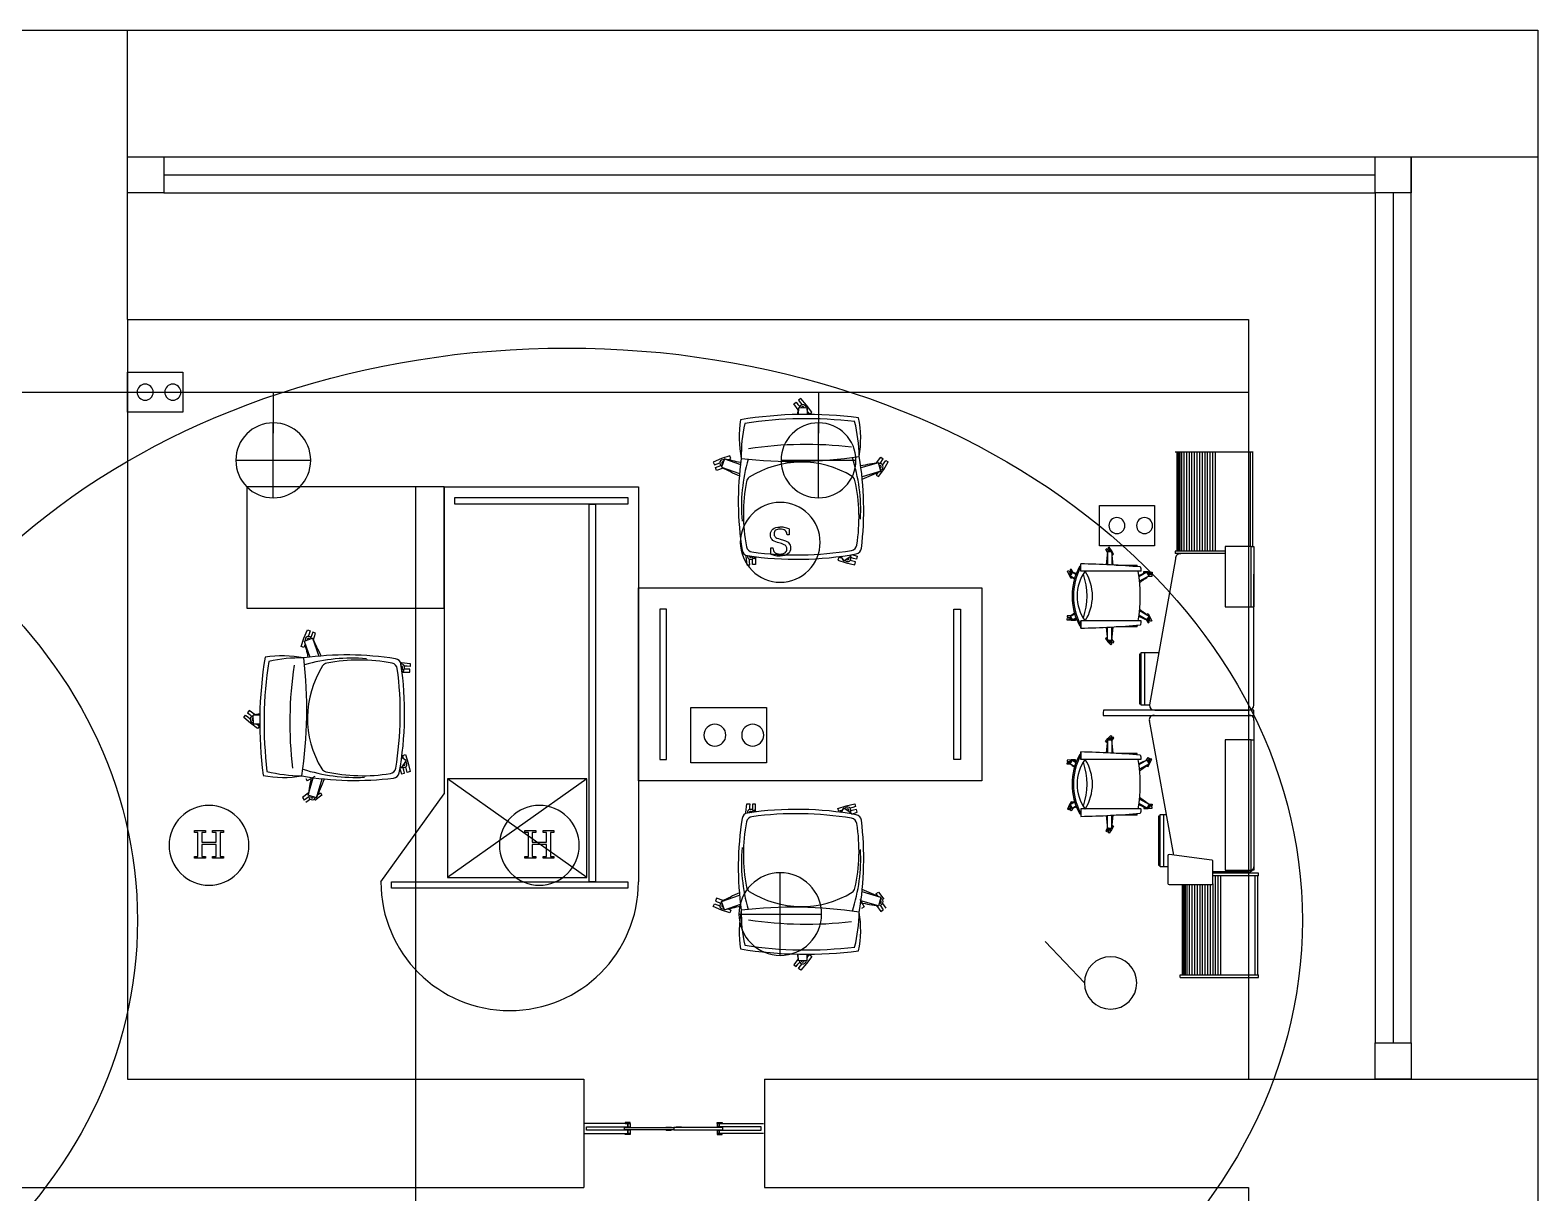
# Model space of a CAD drawing. Header units: millimetres. Extents: x 154 to 2591, y 114 to 4220.
# Drawn here: x 520.3 to 728.7, y 585.3 to 746.1 of the extents above; entities that cross this region are included whole.
import ezdxf

# ---------------------------------------------------------------- set-up
doc = ezdxf.new("R2010")
doc.units = ezdxf.units.MM
doc.header["$MEASUREMENT"] = 0
doc.layers.add('1', color=7, linetype='Continuous', true_color=0x555555)
doc.layers.add('network', color=7, linetype='Continuous', true_color=0x3a6fa0)
for name, color, linetype in [('electrical', 120, 'Continuous'), ('external wall', 1, 'Continuous'), ('glass', 3, 'Continuous'), ('window', 4, 'Continuous')]:
    doc.layers.add(name, color=color, linetype=linetype)

# ---------------------------------------------------------------- blocks, each defined once
blk = doc.blocks.new('A$C34F54993')
at = {"color": 0}
for p, q in [((-573, 31), (27, 31)), ((-557, -729), (-557, 31)), ((-554, -729), (-554, 31)), ((-549, -729), (-549, 31)), ((-544, -729), (-544, 31)), ((-534, -729), (-534, 31)), ((-521, -729), (-521, 31)), ((-503, -729), (-503, 31)), ((-483, -729), (-483, 31)), ((-463, -729), (-463, 31)), ((-443, -729), (-443, 31)), ((-423, -729), (-423, 31)), ((-403, -729), (-403, 31)), ((-383, -729), (-383, 31)), ((-363, -729), (-363, 31)), ((-343, -729), (-343, 31)), ((-323, -729), (-323, 31)), ((-303, -729), (-303, 31)), ((-283, -729), (-283, 31)), ((-263, -729), (-263, 31)), ((2, 31), (2, -695)), ((22, 31), (22, -695)), ((-1104, -716), (-1095, -710)), ((-1091, -740), (-1104, -716)), ((-1095, -710), (-1090, -719)), ((-1090, -719), (-1084, -728)), ((-1058, -734), (-1090, -734)), ((-1090, -734), (-1090, -834)), ((-1078, -699), (-1087, -705)), ((-1087, -705), (-1081, -714)), ((-1081, -714), (-1075, -722)), ((-1059, -725), (-1078, -699)), ((-1044, -752), (-1059, -725)), ((-1058, -734), (-1058, -836)), ((-1056, -753), (-1053, -758)), ((-1053, -758), (-1044, -752)), ((-569, -789), (-769, -1909)), ((-189, -729), (-573, -729)), ((-573, -729), (-573, -749)), ((-189, -749), (-573, -749)), ((-189, -749), (-529, -749)), ((11, -695), (-189, -695)), ((-189, -695), (-189, -1156)), ((11, -1156), (11, -695)), ((11, -695), (31, -695)), ((31, -695), (31, -1156)), ((-1397, -883), (-1387, -878)), ((-1384, -912), (-1397, -883)), ((-1387, -878), (-1382, -888)), ((-1368, -939), (-1384, -912)), ((-1382, -888), (-1378, -897)), ((-1369, -869), (-1378, -874)), ((-1378, -874), (-1373, -883)), ((-1360, -890), (-1376, -918)), ((-1376, -918), (-1343, -937)), ((-1373, -883), (-1368, -892)), ((-1355, -893), (-1369, -869)), ((-1360, -890), (-1333, -906)), ((-1295, -883), (-1295, -827)), ((-833, -883), (-1295, -883)), ((-1023, -837), (-864, -837)), ((-788, -890), (-850, -926)), ((-772, -918), (-846, -960)), ((-811, -897), (-811, -887)), ((-811, -887), (-779, -887)), ((-805, -898), (-811, -897)), ((-772, -918), (-788, -890)), ((-779, -887), (-748, -890)), ((-777, -921), (-749, -921)), ((-759, -900), (-769, -899)), ((-759, -910), (-769, -910)), ((-748, -900), (-759, -900)), ((-749, -911), (-759, -910)), ((-749, -921), (-749, -911)), ((-748, -890), (-748, -900)), ((31, -1909), (31, -906)), ((-1358, -934), (-1368, -939)), ((-1361, -929), (-1358, -934)), ((-1400, -1258), (-1400, -1247)), ((-1400, -1247), (-1389, -1248)), ((-1369, -1261), (-1400, -1258)), ((-1371, -1226), (-1399, -1226)), ((-1399, -1226), (-1399, -1237)), ((-1399, -1237), (-1389, -1237)), ((-1389, -1237), (-1379, -1238)), ((-1389, -1248), (-1379, -1248)), ((-1376, -1230), (-1343, -1211)), ((-1376, -1230), (-1360, -1257)), ((-1337, -1261), (-1369, -1261)), ((-1360, -1257), (-1333, -1241)), ((-1343, -1250), (-1337, -1250)), ((-1337, -1250), (-1337, -1261)), ((-1295, -1320), (-1295, -1264)), ((-833, -1264), (-1295, -1264)), ((-1295, -1264), (-1295, -1320)), ((-788, -1257), (-850, -1221)), ((-772, -1230), (-846, -1187)), ((-793, -1255), (-779, -1279)), ((-790, -1213), (-780, -1208)), ((-787, -1219), (-790, -1213)), ((-788, -1257), (-772, -1230)), ((-780, -1208), (-765, -1236)), ((-775, -1265), (-780, -1256)), ((-770, -1274), (-775, -1265)), ((-766, -1260), (-770, -1251)), ((-761, -1269), (-766, -1260)), ((-765, -1236), (-751, -1264)), ((-751, -1264), (-761, -1269)), ((-189, -1156), (31, -1156)), ((-1090, -1413), (-1090, -1314)), ((-1058, -1413), (-1058, -1312)), ((-864, -1310), (-1023, -1310)), ((-779, -1279), (-770, -1274)), ((-1098, -1393), (-1106, -1399)), ((-1106, -1399), (-1087, -1424)), ((-1092, -1401), (-1098, -1393)), ((-1091, -1401), (-1092, -1401)), ((-1090, -1413), (-1058, -1413)), ((-1087, -1424), (-1066, -1448)), ((-1065, -1433), (-1071, -1425)), ((-1066, -1448), (-1058, -1441)), ((-1058, -1441), (-1065, -1433)), ((-1057, -1426), (-1063, -1418)), ((-1057, -1407), (-1042, -1427)), ((-1050, -1434), (-1057, -1426)), ((-1042, -1427), (-1050, -1434)), ((-836, -1519), (-846, -1519)), ((-846, -1519), (-846, -1899)), ((-836, -1509), (-836, -1519)), ((-698, -1509), (-836, -1509)), ((-836, -1509), (-836, -1909)), ((-806, -1509), (-806, -1909)), ((-1122, -1949), (-1124, -1969)), ((31, -1949), (-1122, -1949)), ((-846, -1899), (-836, -1899)), ((-836, -1909), (-769, -1909)), ((-806, -1909), (-806, -1909)), ((-729, -1949), (-9, -1949)), ((31, -1989), (31, -1949)), ((-1124, -1969), (-1124, -1989)), ((-1124, -1989), (31, -1989)), ((-581, -3060), (-769, -2029)), ((-729, -1989), (-9, -1989)), ((31, -2029), (31, -3149)), ((-1106, -2190), (-1087, -2165)), ((-1098, -2197), (-1106, -2190)), ((-1092, -2189), (-1098, -2197)), ((-1091, -2189), (-1092, -2189)), ((-1090, -2176), (-1090, -2276)), ((-1090, -2176), (-1058, -2176)), ((-1087, -2165), (-1066, -2142)), ((-1065, -2157), (-1071, -2165)), ((-1066, -2142), (-1058, -2149)), ((-1058, -2149), (-1065, -2157)), ((-1057, -2164), (-1063, -2171)), ((-1058, -2176), (-1058, -2278)), ((-1050, -2156), (-1057, -2164)), ((-1057, -2183), (-1042, -2162)), ((-1042, -2162), (-1050, -2156)), ((11, -2175), (-189, -2175)), ((-189, -2175), (-189, -3175)), ((11, -3175), (11, -2175)), ((11, -2175), (31, -2175)), ((31, -2175), (31, -3175)), ((-1295, -2269), (-1295, -2326)), ((-1295, -2326), (-1295, -2269)), ((-864, -2280), (-1023, -2280)), ((-793, -2335), (-779, -2311)), ((-779, -2311), (-770, -2316)), ((-1369, -2329), (-1400, -2332)), ((-1400, -2332), (-1400, -2342)), ((-1400, -2342), (-1389, -2342)), ((-1399, -2353), (-1389, -2352)), ((-1399, -2363), (-1399, -2353)), ((-1371, -2363), (-1399, -2363)), ((-1389, -2342), (-1379, -2341)), ((-1389, -2352), (-1379, -2352)), ((-1376, -2360), (-1360, -2333)), ((-1376, -2360), (-1343, -2379)), ((-1337, -2329), (-1369, -2329)), ((-1360, -2333), (-1333, -2349)), ((-1343, -2340), (-1337, -2340)), ((-1337, -2340), (-1337, -2329)), ((-833, -2326), (-1295, -2326)), ((-788, -2333), (-850, -2368)), ((-772, -2360), (-846, -2402)), ((-787, -2371), (-790, -2377)), ((-790, -2377), (-780, -2381)), ((-788, -2333), (-772, -2360)), ((-775, -2325), (-780, -2334)), ((-780, -2381), (-765, -2354)), ((-770, -2316), (-775, -2325)), ((-766, -2330), (-770, -2339)), ((-761, -2321), (-766, -2330)), ((-765, -2354), (-751, -2325)), ((-751, -2325), (-761, -2321)), ((-1368, -2651), (-1384, -2678)), ((-1376, -2672), (-1343, -2653)), ((-1358, -2655), (-1368, -2651)), ((-1361, -2661), (-1358, -2655)), ((-772, -2672), (-846, -2630)), ((-1384, -2678), (-1397, -2707)), ((-1397, -2707), (-1387, -2711)), ((-1387, -2711), (-1382, -2702)), ((-1382, -2702), (-1378, -2693)), ((-1378, -2716), (-1373, -2707)), ((-1369, -2721), (-1378, -2716)), ((-1360, -2699), (-1376, -2672)), ((-1373, -2707), (-1368, -2698)), ((-1355, -2697), (-1369, -2721)), ((-1360, -2699), (-1333, -2683)), ((-833, -2706), (-1295, -2706)), ((-1295, -2706), (-1295, -2763)), ((-1090, -2856), (-1090, -2756)), ((-1058, -2856), (-1058, -2754)), ((-1023, -2752), (-864, -2752)), ((-788, -2699), (-850, -2664)), ((-805, -2692), (-811, -2692)), ((-811, -2692), (-811, -2703)), ((-811, -2703), (-779, -2703)), ((-772, -2672), (-788, -2699)), ((-779, -2703), (-748, -2700)), ((-777, -2669), (-749, -2669)), ((-759, -2680), (-769, -2680)), ((-759, -2690), (-769, -2691)), ((-749, -2679), (-759, -2680)), ((-748, -2690), (-759, -2690)), ((-749, -2669), (-749, -2679)), ((-748, -2700), (-748, -2690)), ((-698, -3139), (-698, -2759)), ((-698, -2759), (-688, -2759)), ((-688, -3149), (-688, -2749)), ((-688, -2749), (-638, -2749)), ((-658, -3149), (-658, -2749)), ((-658, -2749), (-658, -2749)), ((-1091, -2850), (-1104, -2874)), ((-1104, -2874), (-1095, -2879)), ((-1095, -2879), (-1090, -2870)), ((-1058, -2856), (-1090, -2856)), ((-1090, -2870), (-1084, -2862)), ((-1087, -2885), (-1081, -2876)), ((-1078, -2891), (-1087, -2885)), ((-1081, -2876), (-1075, -2868)), ((-1059, -2865), (-1078, -2891)), ((-1044, -2838), (-1059, -2865)), ((-1056, -2837), (-1053, -2832)), ((-1053, -2832), (-1044, -2838)), ((-627, -3064), (-627, -3173)), ((-291, -3098), (-619, -3055)), ((-282, -3173), (-282, -3107)), ((-688, -3139), (-698, -3139)), ((-688, -3149), (-688, -3139)), ((-627, -3149), (-688, -3149)), ((-627, -3173), (-627, -3276)), ((-282, -3276), (-282, -3173)), ((-9, -3189), (-282, -3189)), ((66, -3198), (-282, -3198)), ((66, -3218), (-282, -3218)), ((-264, -3218), (-264, -3978)), ((-244, -3218), (-244, -3978)), ((-224, -3218), (-224, -3978)), ((-189, -3175), (11, -3175)), ((31, -3175), (11, -3175)), ((41, -3978), (41, -3218)), ((61, -3978), (61, -3218)), ((66, -3218), (66, -3198)), ((-619, -3284), (-291, -3284)), ((-518, -3284), (-518, -3978)), ((-515, -3284), (-515, -3978)), ((-510, -3284), (-510, -3978)), ((-505, -3284), (-505, -3978)), ((-495, -3284), (-495, -3978)), ((-482, -3284), (-482, -3978)), ((-464, -3284), (-464, -3978)), ((-444, -3284), (-444, -3978)), ((-424, -3284), (-424, -3978)), ((-404, -3284), (-404, -3978)), ((-384, -3284), (-384, -3978)), ((-364, -3284), (-364, -3978)), ((-344, -3284), (-344, -3978)), ((-324, -3284), (-324, -3978)), ((-304, -3284), (-304, -3978)), ((-284, -3280), (-284, -3978)), ((-534, -3978), (66, -3978)), ((-534, -3998), (-534, -3978)), ((-534, -3998), (66, -3998)), ((66, -3998), (66, -3978))]:
    blk.add_line(p, q, dxfattribs=at)
for centre, radius, start, end in [((775, -978), 1881, 172.5522, 175.593), ((-1074, -734), 12.1, 0, 180), ((-1074, -734), 5.25, 0, 180), ((-2923, -978), 1881, 4.3251, 7.4478), ((-533, -785), 36, 83.1301, 186.8699), ((-1368, -904), 12.1, 60, 240), ((-233, 575), 1881, 232.5522, 233.7681), ((-1368, -904), 5.25, 60, 240), ((-881, -1074), 481, 152.0686, 207.9314), ((-2082, -2627), 1881, 66.4846, 67.4478), ((-881, -1074), 471, 152.2928, 207.7072), ((-1000, -1074), 324, 143.9912, 216.0088), ((-1302, -852), 5.33, 322.9271, 141.3109), ((-1422, -7616), 6790, 85.0741, 88.9282), ((-1756, -1074), 509, 340.6389, 19.3611), ((-1559, -1074), 353, 327.3822, 32.6178), ((-2038, -1074), 1198, 10.8173, 11.3741), ((-2038, -1074), 1198, 350.8598, 9.1402), ((-67, -2627), 1881, 112.5522, 114.6431), ((-1916, 575), 1881, 304.7003, 307.4478), ((-877, -874), 44.9, 347.8383, 31.0044), ((-780, -904), 12.1, 300, 120), ((-780, -904), 5.25, 300, 120), ((-1368, -1244), 12.1, 120, 300), ((-233, -2723), 1881, 126.2319, 127.4478), ((-1368, -1244), 5.25, 120, 300), ((-2082, 480), 1881, 292.5522, 293.5154), ((-67, 480), 1881, 245.3569, 247.4478), ((-1916, -2723), 1881, 52.5522, 55.2997), ((-877, -1273), 44.9, 328.9956, 12.1617), ((-780, -1244), 12.1, 240, 60), ((-780, -1244), 5.25, 240, 60), ((-1302, -1296), 5.33, 218.6891, 37.0729), ((-1422, 5469), 6790, 271.0718, 274.9259), ((775, -1170), 1881, 184.407, 187.4478), ((-2923, -1170), 1881, 352.5522, 355.6749), ((-2038, -1074), 1198, 348.6259, 349.1827), ((-1074, -1413), 12.1, 180, 0), ((-1074, -1413), 5.25, 180, 0), ((-729, -1909), 40, 180, 270), ((-9, -1909), 40, 270, 0), ((-738, -2020), 32.3, 73.9787, 196.0213), ((-1, -2021), 32.9, 345.7627, 104.2373), ((775, -2420), 1881, 172.5522, 175.593), ((-1074, -2176), 12.1, 0, 180), ((-1074, -2176), 5.25, 0, 180), ((-2923, -2420), 1881, 4.3251, 7.4478), ((-881, -2516), 481, 152.0686, 207.9314), ((-881, -2516), 471, 152.2928, 207.7072), ((-1302, -2294), 5.33, 322.9271, 141.3109), ((-1422, -9058), 6790, 85.0741, 88.9282), ((-2038, -2516), 1198, 10.8173, 11.3741), ((-877, -2316), 44.9, 347.8383, 31.0044), ((-1368, -2346), 12.1, 60, 240), ((-233, -867), 1881, 232.5522, 233.7681), ((-1368, -2346), 5.25, 60, 240), ((-2082, -4069), 1881, 66.4846, 67.4478), ((-1000, -2516), 324, 143.9912, 216.0088), ((-1756, -2516), 509, 340.6389, 19.3611), ((-1559, -2516), 353, 327.3822, 32.6178), ((-2038, -2516), 1198, 350.8598, 9.1402), ((-67, -4069), 1881, 112.5522, 114.6431), ((-1916, -867), 1881, 304.7003, 307.4478), ((-780, -2346), 12.1, 300, 120), ((-780, -2346), 5.25, 300, 120), ((-233, -4165), 1881, 126.2319, 127.4478), ((-1916, -4165), 1881, 52.5522, 55.2997), ((-1368, -2686), 12.1, 120, 300), ((-1368, -2686), 5.25, 120, 300), ((-2082, -963), 1881, 292.5522, 293.5154), ((-1302, -2738), 5.33, 218.6891, 37.0729), ((-1422, 4026), 6790, 271.0718, 274.9259), ((775, -2612), 1881, 184.407, 187.4478), ((-2923, -2612), 1881, 352.5522, 355.6749), ((-2038, -2516), 1198, 348.6259, 349.1827), ((-67, -963), 1881, 245.3569, 247.4478), ((-877, -2716), 44.9, 328.9956, 12.1617), ((-780, -2686), 12.1, 240, 60), ((-780, -2686), 5.25, 240, 60), ((-1074, -2856), 12.1, 180, 0), ((-1074, -2856), 5.25, 180, 0), ((-619, -3064), 8.62, 90, 180), ((-291, -3107), 8.61, 359.9365, 90.0635), ((-9, -3149), 40, 270, 0), ((-619, -3276), 8.62, 180, 270), ((-291, -3276), 8.62, 270, 0)]:
    blk.add_arc(centre, radius, start, end, dxfattribs=at)
blk = doc.blocks.new('A$C2E2E6BE7')
at = {"color": 0}
for p, q in [((2555.6, 376.8), (2566.3, 385.3)), ((2575.4, 349.4), (2555.6, 376.8)), ((2566.3, 385.3), (2574.8, 374.7)), ((2574.8, 374.7), (2583.1, 364.4)), ((2576.8, 358.1), (2576, 327.8)), ((2617.7, 357.1), (2576.8, 358.1)), ((2587.6, 402.4), (2576.9, 393.9)), ((2576.9, 393.9), (2585.5, 383.2)), ((2585.5, 383.2), (2593.7, 372.9)), ((2614.8, 371.7), (2587.6, 402.4)), ((2638.8, 338.5), (2614.8, 371.7)), ((2617.7, 357.1), (2617, 328.1)), ((2619.4, 340.9), (2619.6, 340.6)), ((2619.6, 340.6), (2628.2, 330)), ((2628.2, 330), (2638.8, 338.5)), ((2217.9, 122.3), (2180.3, 105.9)), ((2180.3, 105.9), (2185.2, 93.2)), ((2185.2, 93.2), (2197.9, 98)), ((2190, 80.4), (2202.7, 85.2)), ((2194.8, 67.6), (2190, 80.4)), ((2226.9, 78), (2194.8, 67.6)), ((2197.9, 98), (2210.2, 102.7)), ((2202.7, 85.2), (2215.1, 89.9)), ((2256.9, 134.9), (2217.9, 122.3)), ((2232.7, 120.6), (2219.1, 82)), ((2219.1, 82), (2302.5, 52.6)), ((2232.7, 120.6), (2306.8, 94.5)), ((2248.6, 117.2), (2249, 117.3)), ((2249, 117.3), (2261.7, 122.2)), ((2261.7, 122.2), (2256.9, 134.9)), ((2949.9, 103.3), (2868.5, 79)), ((2941.2, 101.9), (2961.1, 129.1)), ((2961.6, 64.1), (2949.9, 103.3)), ((2950.4, 38.2), (2974.6, 71.3)), ((2957.8, 99.2), (2972.5, 121.7)), ((2969.2, 91.7), (2983.9, 114.2)), ((2974.6, 71.3), (2995.4, 106.7)), ((2983.9, 114.2), (2995.4, 106.7)), ((2961.6, 64.1), (2873.4, 37.7)), ((2946.5, 57.1), (2939, 45.7)), ((2939, 45.7), (2950.4, 38.2)), ((2946.7, 57.5), (2946.5, 57.1)), ((2332.4, -327.9), (2332.4, -332.2)), ((2332.4, -327.9), (2332.4, -332.2)), ((2332.4, -332.2), (2336.4, -373)), ((2332.4, -332.2), (2336.4, -373)), ((2349.4, -358.7), (2348.8, -345.5)), ((2349.4, -358.7), (2348.8, -345.5)), ((2356.4, -332.2), (2371.2, -343.5)), ((2356.4, -332.2), (2371.2, -343.5)), ((2363, -358), (2362.4, -344.9)), ((2363, -358), (2362.4, -344.9)), ((2371.2, -343.5), (2377.7, -335)), ((2371.2, -343.5), (2377.7, -335)), ((2377.4, -337.3), (2377.3, -371)), ((2377.4, -337.3), (2377.3, -371)), ((2764.7, -337.8), (2761.1, -351)), ((2761.1, -351), (2800.1, -363.7)), ((2777.9, -341.4), (2764.7, -337.8)), ((2789.2, -353.6), (2774.8, -332.9)), ((2778.3, -341.5), (2777.9, -341.4)), ((2789.2, -353.6), (2822.9, -330.4)), ((2822.9, -330.4), (2820, -326.2)), ((2834.2, -342.6), (2821.4, -339.1)), ((2826.6, -325.1), (2850.9, -333)), ((2847.3, -346.2), (2834.2, -342.6)), ((2850.9, -333), (2847.3, -346.2)), ((2336.4, -373), (2350, -372.3)), ((2336.4, -373), (2350, -372.3)), ((2350, -372.3), (2349.4, -358.7)), ((2350, -372.3), (2349.4, -358.7)), ((2363.7, -371.7), (2363, -358)), ((2363.7, -371.7), (2363, -358)), ((2377.3, -371), (2363.7, -371.7)), ((2377.3, -371), (2363.7, -371.7)), ((2800.1, -363.7), (2840.1, -372.5)), ((2830.6, -355.8), (2817.8, -352.3)), ((2843.7, -359.4), (2830.6, -355.8)), ((2840.1, -372.5), (2843.7, -359.4)), ((272.9, -713.6), (289.3, -676)), ((289.3, -676), (302.1, -680.8)), ((297.3, -693.6), (292.6, -705.9)), ((302.1, -680.8), (297.3, -693.6)), ((310, -698.4), (305.4, -710.8)), ((314.8, -685.7), (310, -698.4)), ((327.6, -690.5), (314.8, -685.7)), ((317.2, -722.6), (327.6, -690.5)), ((260.3, -752.6), (272.9, -713.6)), ((273.1, -757.4), (260.3, -752.6)), ((277.9, -744.7), (273.1, -757.4)), ((274.7, -728.3), (313.3, -714.8)), ((274.7, -728.3), (300.7, -802.5)), ((278.1, -744.3), (277.9, -744.7)), ((313.3, -714.8), (342.6, -798.2)), ((723.1, -828.1), (727.4, -828.1)), ((723.1, -828.1), (727.4, -828.1)), ((727.4, -828.1), (768.2, -832.1)), ((727.4, -828.1), (768.2, -832.1)), ((768.2, -832.1), (767.6, -845.7)), ((768.2, -832.1), (767.6, -845.7)), ((727.5, -852.1), (738.8, -866.9)), ((727.5, -852.1), (738.8, -866.9)), ((738.8, -866.9), (730.3, -873.4)), ((738.8, -866.9), (730.3, -873.4)), ((732.5, -873.1), (766.3, -873)), ((732.5, -873.1), (766.3, -873)), ((753.3, -858.7), (740.1, -858.1)), ((753.3, -858.7), (740.1, -858.1)), ((754, -845.1), (740.8, -844.5)), ((754, -845.1), (740.8, -844.5)), ((766.9, -859.4), (753.3, -858.7)), ((766.9, -859.4), (753.3, -858.7)), ((767.6, -845.7), (754, -845.1)), ((767.6, -845.7), (754, -845.1)), ((766.3, -873), (766.9, -859.4)), ((766.3, -873), (766.9, -859.4)), ((18.5, -1051.3), (9.9, -1062)), ((45.8, -1071.1), (18.5, -1051.3)), ((-7.1, -1083.3), (1.4, -1072.6)), ((23.5, -1110.5), (-7.1, -1083.3)), ((1.4, -1072.6), (12.1, -1081.1)), ((9.9, -1062), (20.6, -1070.5)), ((12.1, -1081.1), (22.3, -1089.4)), ((20.6, -1070.5), (30.9, -1078.7)), ((56.8, -1134.5), (23.5, -1110.5)), ((37.1, -1072.4), (67.5, -1071.7)), ((38.1, -1113.4), (37.1, -1072.4)), ((38.1, -1113.4), (67.1, -1112.7)), ((54.3, -1115), (54.7, -1115.3)), ((54.7, -1115.3), (65.3, -1123.9)), ((65.3, -1123.9), (56.8, -1134.5)), ((733.1, -1260.4), (746.2, -1256.8)), ((736.6, -1273.6), (733.1, -1260.4)), ((746.2, -1256.8), (759, -1295.8)), ((720.3, -1322.3), (728.3, -1346.6)), ((725.6, -1318.6), (721.4, -1315.7)), ((748.9, -1284.9), (725.6, -1318.6)), ((748.9, -1284.9), (728.1, -1270.5)), ((737.9, -1329.8), (734.4, -1317.1)), ((736.8, -1274), (736.6, -1273.6)), ((741.5, -1343), (737.9, -1329.8)), ((751, -1326.2), (747.6, -1313.5)), ((754.6, -1339.4), (751, -1326.2)), ((759, -1295.8), (767.8, -1335.8)), ((281.1, -1368.1), (288.6, -1379.5)), ((323.9, -1358.7), (288.6, -1379.5)), ((292, -1445.6), (316.3, -1364.2)), ((331.2, -1457.3), (357.5, -1369.1)), ((728.3, -1346.6), (741.5, -1343)), ((767.8, -1335.8), (754.6, -1339.4)), ((293.4, -1436.9), (266.1, -1456.8)), ((296, -1453.5), (273.6, -1468.2)), ((303.5, -1464.9), (281.1, -1479.6)), ((331.2, -1457.3), (292, -1445.6)), ((357.1, -1446.1), (323.9, -1470.3)), ((337.8, -1442.4), (338.2, -1442.2)), ((338.2, -1442.2), (349.6, -1434.7)), ((349.6, -1434.7), (357.1, -1446.1)), ((2332.4, -1526.4), (2336.4, -1485.6)), ((2332.4, -1526.4), (2336.4, -1485.6)), ((2332.4, -1530.7), (2332.4, -1526.4)), ((2332.4, -1530.7), (2332.4, -1526.4)), ((2336.4, -1485.6), (2350, -1486.2)), ((2336.4, -1485.6), (2350, -1486.2)), ((2349.4, -1499.9), (2348.8, -1513)), ((2349.4, -1499.9), (2348.8, -1513)), ((2350, -1486.2), (2349.4, -1499.9)), ((2350, -1486.2), (2349.4, -1499.9)), ((2356.4, -1526.3), (2371.2, -1515)), ((2356.4, -1526.3), (2371.2, -1515)), ((2363, -1500.5), (2362.4, -1513.7)), ((2363, -1500.5), (2362.4, -1513.7)), ((2363.7, -1486.9), (2363, -1500.5)), ((2363.7, -1486.9), (2363, -1500.5)), ((2377.3, -1487.5), (2363.7, -1486.9)), ((2377.3, -1487.5), (2363.7, -1486.9)), ((2371.2, -1515), (2377.7, -1523.6)), ((2371.2, -1515), (2377.7, -1523.6)), ((2377.4, -1521.3), (2377.3, -1487.5)), ((2377.4, -1521.3), (2377.3, -1487.5)), ((2761.1, -1507.6), (2800.1, -1494.9)), ((2764.7, -1520.8), (2761.1, -1507.6)), ((2777.9, -1517.2), (2764.7, -1520.8)), ((2789.2, -1504.9), (2774.8, -1525.7)), ((2778.3, -1517.1), (2777.9, -1517.2)), ((2789.2, -1504.9), (2822.9, -1528.2)), ((2800.1, -1494.9), (2840.1, -1486)), ((2830.6, -1502.8), (2817.8, -1506.3)), ((2822.9, -1528.2), (2820, -1532.4)), ((2834.2, -1516), (2821.4, -1519.4)), ((2826.6, -1533.5), (2850.9, -1525.5)), ((2843.7, -1499.2), (2830.6, -1502.8)), ((2847.3, -1512.4), (2834.2, -1516)), ((2840.1, -1486), (2843.7, -1499.2)), ((2850.9, -1525.5), (2847.3, -1512.4)), ((2961.6, -1922.6), (2873.4, -1896.3)), ((2180.3, -1964.5), (2185.2, -1951.7)), ((2217.9, -1980.9), (2180.3, -1964.5)), ((2185.2, -1951.7), (2197.9, -1956.6)), ((2194.8, -1926.2), (2190, -1939)), ((2190, -1939), (2202.7, -1943.8)), ((2226.9, -1936.6), (2194.8, -1926.2)), ((2197.9, -1956.6), (2210.2, -1961.2)), ((2202.7, -1943.8), (2215.1, -1948.5)), ((2219.1, -1940.5), (2302.5, -1911.2)), ((2232.7, -1979.2), (2219.1, -1940.5)), ((2232.7, -1979.2), (2306.8, -1953.1)), ((2863.1, -1929.9), (2883.8, -1965.2)), ((2949.9, -1961.9), (2868.5, -1937.6)), ((2872.4, -1972.7), (2883.8, -1965.2)), ((2939, -1904.3), (2950.4, -1896.8)), ((2946.5, -1915.7), (2939, -1904.3)), ((2941.2, -1960.4), (2961.1, -1987.7)), ((2946.7, -1916), (2946.5, -1915.7)), ((2961.6, -1922.6), (2949.9, -1961.9)), ((2950.4, -1896.8), (2974.6, -1929.9)), ((2957.8, -1957.8), (2972.5, -1980.2)), ((2969.2, -1950.3), (2983.9, -1972.7)), ((2256.9, -1993.5), (2217.9, -1980.9)), ((2248.6, -1975.8), (2249, -1975.9)), ((2249, -1975.9), (2261.7, -1980.7)), ((2261.7, -1980.7), (2256.9, -1993.5)), ((2575.4, -2208), (2555.6, -2235.3)), ((2555.6, -2235.3), (2566.3, -2243.9)), ((2566.3, -2243.9), (2574.8, -2233.2)), ((2574.8, -2233.2), (2583.1, -2222.9)), ((2576.8, -2216.7), (2576, -2186.4)), ((2617.7, -2215.7), (2576.8, -2216.7)), ((2576.9, -2252.4), (2585.5, -2241.8)), ((2585.5, -2241.8), (2593.7, -2231.5)), ((2614.8, -2230.3), (2587.6, -2261)), ((2638.8, -2197.1), (2614.8, -2230.3)), ((2617.7, -2215.7), (2617, -2186.7)), ((2619.4, -2199.5), (2619.6, -2199.2)), ((2619.6, -2199.2), (2628.2, -2188.5)), ((2628.2, -2188.5), (2638.8, -2197.1)), ((2587.6, -2261), (2576.9, -2252.4))]:
    blk.add_line(p, q, dxfattribs=at)
at = {"color": 0, "ltscale": 0.7}
for p, q in [((2961.1, 129.1), (2972.5, 121.7)), ((6.6, -9.3), (6.6, -574.3)), ((926.6, -9.3), (6.6, -9.3)), ((926.6, -9.3), (1831.6, -9.3)), ((926.6, -9.3), (926.6, -1439.4)), ((926.6, -574.3), (926.6, -9.3)), ((1831.6, -9.3), (1831.6, -1849.3)), ((1831.6, -1379.3), (1831.6, -479.3)), ((1831.6, -479.3), (3431.6, -479.3)), ((3431.6, -479.3), (3431.6, -1379.3)), ((6.6, -574.3), (926.6, -574.3)), ((3431.6, -1379.3), (1831.6, -1379.3)), ((266.1, -1456.8), (273.6, -1468.2)), ((631.6, -1849.3), (926.6, -1439.4)), ((2961.1, -1987.7), (2972.5, -1980.2))]:
    blk.add_line(p, q, dxfattribs=at)
at = {"color": 0, "ltscale": 0.4}
for p, q in [((976.6, -59.3), (1781.6, -59.3)), ((976.6, -89.3), (976.6, -59.3)), ((976.6, -59.3), (976.6, -59.3)), ((1781.6, -59.3), (1781.6, -89.3)), ((1781.6, -89.3), (976.6, -89.3)), ((1601.6, -1849.3), (1601.6, -89.3)), ((1601.6, -89.3), (1631.6, -89.3)), ((1631.6, -89.3), (1631.6, -1849.3)), ((1931.6, -579.3), (1931.6, -1279.3)), ((1961.6, -579.3), (1931.6, -579.3)), ((1961.6, -1279.3), (1961.6, -579.3)), ((3301.6, -1279.3), (3301.6, -579.3)), ((3301.6, -579.3), (3331.6, -579.3)), ((3331.6, -579.3), (3331.6, -1279.3)), ((1931.6, -1279.3), (1961.6, -1279.3)), ((3331.6, -1279.3), (3301.6, -1279.3)), ((1591.8, -1369.3), (941.8, -1369.3)), ((941.8, -1369.3), (941.8, -1829.3)), ((1591.8, -1369.3), (941.8, -1829.3)), ((1591.6, -1829.3), (941.8, -1369.3)), ((1591.8, -1829.3), (1591.8, -1369.3)), ((681.6, -1879.3), (681.6, -1849.3)), ((681.6, -1849.3), (1781.6, -1849.3)), ((1781.6, -1879.3), (681.6, -1879.3)), ((941.8, -1829.3), (1591.8, -1829.3)), ((1631.6, -1849.3), (1601.6, -1849.3)), ((1781.6, -1849.3), (1781.6, -1879.3))]:
    blk.add_line(p, q, dxfattribs=at)
at = {"color": 0}
for centre, radius, start, end in [((4992.6, -17.2), 2444.8, 171.16948, 171.8902), ((2597.2, 357.6), 15.7, 358.61726, 178.61726), ((2597.2, 357.6), 6.83, 358.61726, 178.61726), ((186.5, 98.8), 2444.8, 5.38176, 6.06503), ((2225.9, 101.3), 15.7, 70.61726, 250.61726), ((2225.9, 101.3), 6.83, 70.61726, 250.61726), ((3322.6, 2263.6), 2444.8, 243.16948, 245.31842), ((1727.1, -2271.4), 2444.8, 76.25634, 78.06503), ((3339.5, -2310.3), 2444.8, 99.16948, 101.13854), ((2955.8, 83.7), 15.7, 286.61726, 106.61726), ((2955.8, 83.7), 6.83, 286.61726, 106.61726), ((1964.7, 2296.4), 2444.8, 291.84641, 294.06503), ((2354.9, -331.1), 15.7, 175.20848, 322.61726), ((2354.9, -331.1), 15.7, 175.20848, 322.61726), ((2354.9, -331.1), 6.83, 179.75701, 322.61726), ((2354.9, -331.1), 6.83, 179.75701, 322.61726), ((637.3, 1380.1), 2444.8, 315.16948, 315.44376), ((637.3, 1380.1), 2444.8, 315.16948, 315.44376), ((4604.2, 1284.4), 2444.8, 221.42898, 222.06503), ((2806, -342), 15.7, 214.61726, 34.61726), ((2806, -342), 6.83, 214.61726, 34.61726), ((647.8, -1446.7), 2444.8, 27.16948, 27.28307), ((2666.6, -222.7), 2444.8, 191.93497, 193.74366), ((294, -721.6), 15.7, 19.38274, 199.38274), ((294, -721.6), 6.83, 19.38274, 199.38274), ((-1868.4, -1818.2), 2444.8, 24.68158, 26.83052), ((726.4, -850.6), 15.7, 307.38274, 94.79152), ((726.4, -850.6), 15.7, 307.38274, 94.79152), ((726.4, -850.6), 6.83, 307.38274, 90.24299), ((726.4, -850.6), 6.83, 307.38274, 90.24299), ((-984.8, 867), 2444.8, 314.55624, 314.83052), ((-984.8, 867), 2444.8, 314.55624, 314.83052), ((37.6, -1092.9), 15.7, 91.38274, 271.38274), ((37.6, -1092.9), 6.83, 91.38274, 271.38274), ((412.4, -3488.3), 2444.8, 98.1098, 98.83052), ((296.4, 1317.8), 2444.8, 263.93497, 264.61824), ((1842, 856.5), 2444.8, 242.71693, 242.83052), ((737.3, -1301.7), 15.7, 235.38274, 55.38274), ((-889.1, -3099.9), 2444.8, 47.93497, 48.57102), ((737.3, -1301.7), 6.83, 235.38274, 55.38274), ((2705.6, -1835.2), 2444.8, 168.86146, 170.83052), ((-1901.1, -460.4), 2444.8, 335.93497, 338.15359), ((311.6, -1451.5), 15.7, 163.38274, 343.38274), ((311.6, -1451.5), 6.83, 163.38274, 343.38274), ((2354.9, -1527.5), 15.7, 37.38274, 184.79152), ((2354.9, -1527.5), 15.7, 37.38274, 184.79152), ((2354.9, -1527.5), 6.83, 37.38274, 180.24299), ((2354.9, -1527.5), 6.83, 37.38274, 180.24299), ((637.3, -3238.7), 2444.8, 44.55624, 44.83052), ((637.3, -3238.7), 2444.8, 44.55624, 44.83052), ((4604.2, -3142.9), 2444.8, 137.93497, 138.57102), ((2806, -1516.6), 15.7, 325.38274, 145.38274), ((2806, -1516.6), 6.83, 325.38274, 145.38274), ((647.8, -411.8), 2444.8, 332.71693, 332.83052), ((1964.7, -4155), 2444.8, 65.93497, 68.15359), ((2225.9, -1959.9), 15.7, 109.38274, 289.38274), ((2225.9, -1959.9), 6.83, 109.38274, 289.38274), ((3322.6, -4122.2), 2444.8, 114.68158, 116.83052), ((1727.1, 412.8), 2444.8, 281.93497, 283.74366), ((3339.5, 451.7), 2444.8, 258.86146, 260.83052), ((2955.8, -1942.2), 15.7, 253.38274, 73.38274), ((2955.8, -1942.2), 6.83, 253.38274, 73.38274), ((4992.6, -1841.4), 2444.8, 188.1098, 188.83052), ((2597.2, -2216.2), 15.7, 181.38274, 1.38274), ((2597.2, -2216.2), 6.83, 181.38274, 1.38274), ((186.5, -1957.4), 2444.8, 353.93497, 354.61824)]:
    blk.add_arc(centre, radius, start, end, dxfattribs=at)
at = {"color": 0, "ltscale": 0.7}
for centre, radius, start, end in [((2805.2, 221.5), 504.3, 170.64311, 191.20465), ((2612.9, -1572.5), 1900.6, 82.60459, 99.24316), ((3023.3, 135), 712.9, 167.75172, 180.92388), ((2612.9, -1572.5), 1880.6, 83.09274, 98.75502), ((2147.6, 120.9), 712.9, 0.92388, 14.09604), ((2362.9, 214.3), 504.3, 350.64311, 11.20465), ((2612.9, -1572.5), 1760.6, 83.09274, 98.75502), ((3781.6, -77.8), 1484.8, 172.20794, 188.79092), ((2552.9, 2146.7), 2037.7, 263.16768, 278.68007), ((3122.1, -102.2), 810.7, 164.10194, 184.7044), ((2590.9, -347), 453, 58.58467, 122.43987), ((2056.5, -119.3), 810.7, 357.14336, 17.74582), ((1396.6, -116.3), 1484.8, 353.05684, 9.63982), ((3129.9, -135.2), 809.5, 169.26394, 190.91906), ((2364, 10), 30, 122.43987, 169.26394), ((2811.3, 14), 30, 12.34272, 58.58467), ((2049.8, -152.6), 809.5, 350.9287, 12.34272), ((2819.6, -275.5), 30, 279.59989, 350.9287), ((2343.9, -300.1), 30, 188.79092, 261.57133), ((2364.5, -282.9), 30, 190.91906, 262.24787), ((2568, 1212.2), 1558.9, 261.57133, 280.27643), ((2568, 1212.2), 1538.9, 262.24787, 279.59989), ((2840.7, -292.1), 30, 280.27643, 353.05684), ((1967.7, -1108.6), 1900.6, 170.75684, 187.39541), ((1967.7, -1108.6), 1880.6, 171.24498, 186.90726), ((173.8, -1300.9), 504.3, 78.79535, 99.35689), ((260.3, -1519), 712.9, 89.07612, 102.24828), ((1967.7, -1108.6), 1760.6, 171.24498, 186.90726), ((-1751.4, -1048.6), 2037.7, 351.31993, 6.83232), ((473.1, -2277.3), 1484.8, 81.20908, 97.79206), ((497.4, -1617.8), 810.7, 85.2956, 105.89806), ((385.3, -859.7), 30, 100.73606, 147.56013), ((530.5, -1625.6), 809.5, 79.08094, 100.73606), ((678.1, -860.1), 30, 7.75213, 79.08094), ((695.4, -839.6), 30, 8.42867, 81.20908), ((-816.9, -1063.7), 1558.9, 349.72357, 8.42867), ((742.2, -1086.6), 453, 147.56013, 211.41533), ((-816.9, -1063.7), 1538.9, 350.40011, 7.75213), ((274.4, -643.3), 712.9, 255.90396, 269.07612), ((514.6, -552.2), 810.7, 252.25418, 272.85664), ((381.3, -1307), 30, 211.41533, 257.65728), ((670.8, -1315.3), 30, 279.0713, 350.40011), ((180.9, -858.6), 504.3, 258.79535, 279.35689), ((511.5, 107.7), 1484.8, 260.36018, 276.94316), ((547.9, -545.5), 809.5, 257.65728, 279.0713), ((687.4, -1336.4), 30, 276.94316, 349.72357), ((2343.9, -1558.4), 30, 98.42867, 171.20908), ((2568, -3070.8), 1558.9, 79.72357, 98.42867), ((2568, -3070.8), 1538.9, 80.40011, 97.75213), ((2840.7, -1566.4), 30, 6.94316, 79.72357), ((3781.6, -1780.8), 1484.8, 171.20908, 187.79206), ((3129.9, -1723.4), 809.5, 169.08094, 190.73606), ((2364.5, -1575.7), 30, 97.75213, 169.08094), ((2819.6, -1583), 30, 9.0713, 80.40011), ((2049.8, -1705.9), 809.5, 347.65728, 9.0713), ((1396.6, -1742.3), 1484.8, 350.36018, 6.94316), ((3122.1, -1756.4), 810.7, 175.2956, 195.89806), ((2056.5, -1739.2), 810.7, 342.25418, 2.85664), ((1231.6, -1849.3), 600, 180, 0), ((2364, -1868.6), 30, 190.73606, 237.56013), ((2590.9, -1511.6), 453, 237.56013, 301.41533), ((2811.3, -1872.6), 30, 301.41533, 347.65728), ((2805.2, -2080), 504.3, 168.79535, 189.35689), ((3023.3, -1993.6), 712.9, 179.07612, 192.24828), ((2552.9, -4005.3), 2037.7, 81.31993, 96.83232), ((2612.9, -286.1), 1760.6, 261.24498, 276.90726), ((2147.6, -1979.4), 712.9, 345.90396, 359.07612), ((2362.9, -2072.9), 504.3, 348.79535, 9.35689), ((2612.9, -286.1), 1900.6, 260.75684, 277.39541), ((2612.9, -286.1), 1880.6, 261.24498, 276.90726)]:
    blk.add_arc(centre, radius, start, end, dxfattribs=at)

msp = doc.modelspace()

# ---------------------------------------------------------------- linework, layer by layer
at = {"color": 0}
for points in [[(602.91, 594.44), (602.91, 594.93), (596.81, 594.93)], [(603.23, 594.01), (597.17, 594.01), (597.17, 594.44), (603.23, 594.44)], [(602.95, 594.44), (602.95, 594.93), (603.23, 594.93), (603.23, 594.93), (603.23, 594.93), (603.23, 594.44)], [(615.53, 594.44), (615.53, 594.93), (615.25, 594.93), (615.25, 594.93), (615.25, 594.93), (615.25, 594.44)], [(615.25, 594.01), (621.31, 594.01), (621.31, 594.44), (615.25, 594.44)], [(615.57, 594.44), (615.57, 594.93), (621.67, 594.93)], [(596.81, 593.52), (602.91, 593.52), (602.91, 594.01)], [(603.23, 594.01), (603.23, 593.52), (602.95, 593.52), (602.95, 594.01)], [(615.25, 594.01), (615.25, 593.52), (615.53, 593.52), (615.53, 594.01)], [(621.67, 593.52), (615.57, 593.52), (615.57, 594.01)]]:
    msp.add_lwpolyline(points, dxfattribs=at)
for points in [[(602.45, 594.38), (609.24, 594.38), (609.24, 594.06), (602.45, 594.06)], [(602.53, 595.07), (602.53, 594.93), (603.23, 594.93), (603.23, 595.04), (603.2, 595.07)], [(616.03, 594.38), (609.24, 594.38), (609.24, 594.06), (616.03, 594.06)], [(615.95, 595.07), (615.95, 594.93), (615.25, 594.93), (615.25, 595.04), (615.28, 595.07)], [(602.53, 593.38), (602.53, 593.52), (603.23, 593.52), (603.23, 593.41), (603.2, 593.38)], [(615.95, 593.38), (615.95, 593.52), (615.25, 593.52), (615.25, 593.41), (615.28, 593.38)]]:
    msp.add_lwpolyline(points, close=True, dxfattribs=at)
for points in [[(608.17, 594.38), (608.17, 594.4, -0.414214), (608.19, 594.43, 0), (608.55, 594.43, 0), (608.9, 594.43, -0.414214), (608.92, 594.4), (608.92, 594.38)], [(610.31, 594.38), (610.31, 594.4, 0.414214), (610.29, 594.43, 0), (609.93, 594.43, 0), (609.58, 594.43, 0.414214), (609.56, 594.4), (609.56, 594.38)], [(608.17, 594.06), (608.17, 594.04, 0.414214), (608.19, 594.02, 0), (608.55, 594.02, 0), (608.9, 594.02, 0.414214), (608.92, 594.04), (608.92, 594.06)], [(610.31, 594.06), (610.31, 594.04, -0.414214), (610.29, 594.02, 0), (609.93, 594.02, 0), (609.58, 594.02, -0.414214), (609.56, 594.04), (609.56, 594.06)]]:
    msp.add_lwpolyline(points, format="xyb", dxfattribs=at)
at = {"layer": '1', "color": 24, "lineweight": -3, "true_color": 0xb03020}
for points in [[(533.72, 698.8), (541.37, 698.8), (541.37, 693.24), (533.72, 693.24)], [(668.09, 680.36), (675.73, 680.36), (675.73, 674.8), (668.09, 674.8)]]:
    msp.add_lwpolyline(points, close=True, dxfattribs=at)
for points in [[(536.16, 697.13, 0.414213), (535.04, 696.02, 0.414213), (536.16, 694.91, 0.414213), (537.27, 696.02, 0.414214)], [(539.98, 697.13, 0.414213), (538.87, 696.02, 0.414213), (539.98, 694.91, 0.414213), (541.09, 696.02, 0.414214)], [(670.52, 678.69, 0.414213), (669.41, 677.58, 0.414213), (670.52, 676.47, 0.414213), (671.63, 677.58, 0.414214)], [(674.34, 678.69, 0.414213), (673.23, 677.58, 0.414213), (674.34, 676.47, 0.414213), (675.45, 677.58, 0.414214)]]:
    msp.add_lwpolyline(points, format="xyb", close=True, dxfattribs=at)
at = {"layer": 'electrical', "color": 7, "lineweight": -3}
msp.add_line((403.08, 696.02), (688.72, 696.02), dxfattribs=at)
at = {"layer": 'electrical', "color": 215, "lineweight": -3, "true_color": 0x9c27b0}
for p, q in [((403.08, 696.02), (629.26, 696.02)), ((553.87, 696.02), (553.87, 690.37)), ((629.26, 696.02), (629.26, 690.37)), ((553.87, 681.42), (553.87, 691.78)), ((629.26, 681.42), (629.26, 691.78)), ((548.68, 686.6), (559.05, 686.6)), ((624.08, 686.6), (634.45, 686.6))]:
    msp.add_line(p, q, dxfattribs=at)
at = {"layer": 'electrical', "color": 252, "lineweight": -3, "true_color": 0x888888}
msp.add_line((573.53, 682.87), (573.53, 226.07), dxfattribs=at)
at = {"layer": 'electrical', "lineweight": -3}
for p, q in [((623.95, 675.7), (624.43, 675.56)), ((625.2, 676.32), (624.91, 676.32)), ((625.2, 677.15), (625.2, 676.32)), ((622.65, 673.63), (622.65, 674.51)), ((622.65, 674.51), (622.95, 674.51)), ((624.12, 675.08), (623.61, 675.23))]:
    msp.add_line(p, q, dxfattribs=at)
at = {"layer": 'electrical', "color": 24, "lineweight": -3, "true_color": 0xb03020}
for p, q in [((611.6, 652.42), (622.07, 652.42)), ((611.6, 644.8), (611.6, 652.42)), ((622.07, 652.42), (622.07, 644.8)), ((622.07, 644.8), (611.6, 644.8)), ((542.97, 635.16), (542.97, 635.43)), ((542.97, 635.43), (544.48, 635.43)), ((543.46, 635.16), (542.97, 635.16)), ((543.46, 631.85), (543.46, 635.16)), ((544.48, 635.16), (543.98, 635.16)), ((543.98, 635.16), (543.98, 633.82)), ((543.98, 633.82), (545.98, 633.82)), ((544.48, 635.43), (544.48, 635.16)), ((545.49, 635.16), (545.49, 635.43)), ((545.49, 635.43), (547, 635.43)), ((545.98, 635.16), (545.49, 635.16)), ((545.98, 633.82), (545.98, 635.16)), ((547, 635.16), (546.51, 635.16)), ((546.51, 635.16), (546.51, 631.85)), ((547, 635.43), (547, 635.16)), ((588.65, 635.16), (588.65, 635.43)), ((588.65, 635.43), (590.16, 635.43)), ((589.14, 635.16), (588.65, 635.16)), ((589.14, 631.85), (589.14, 635.16)), ((590.16, 635.16), (589.66, 635.16)), ((589.66, 635.16), (589.66, 633.82)), ((589.66, 633.82), (591.66, 633.82)), ((590.16, 635.43), (590.16, 635.16)), ((591.17, 635.16), (591.17, 635.43)), ((591.17, 635.43), (592.68, 635.43)), ((591.66, 635.16), (591.17, 635.16)), ((591.66, 633.82), (591.66, 635.16)), ((592.68, 635.16), (592.19, 635.16)), ((592.19, 635.16), (592.19, 631.85)), ((592.68, 635.43), (592.68, 635.16)), ((542.97, 631.58), (542.97, 631.85)), ((542.97, 631.85), (543.46, 631.85)), ((545.98, 633.51), (543.98, 633.51)), ((543.98, 633.51), (543.98, 631.85)), ((543.98, 631.85), (544.48, 631.85)), ((544.48, 631.85), (544.48, 631.58)), ((545.49, 631.58), (545.49, 631.85)), ((545.49, 631.85), (545.98, 631.85)), ((545.98, 631.85), (545.98, 633.51)), ((546.51, 631.85), (547, 631.85)), ((547, 631.85), (547, 631.58)), ((588.65, 631.58), (588.65, 631.85)), ((588.65, 631.85), (589.14, 631.85)), ((591.66, 633.51), (589.66, 633.51)), ((589.66, 633.51), (589.66, 631.85)), ((589.66, 631.85), (590.16, 631.85)), ((590.16, 631.85), (590.16, 631.58)), ((591.17, 631.58), (591.17, 631.85)), ((591.17, 631.85), (591.66, 631.85)), ((591.66, 631.85), (591.66, 633.51)), ((592.19, 631.85), (592.68, 631.85)), ((592.68, 631.85), (592.68, 631.58)), ((544.48, 631.58), (542.97, 631.58)), ((547, 631.58), (545.49, 631.58)), ((590.16, 631.58), (588.65, 631.58)), ((592.68, 631.58), (591.17, 631.58))]:
    msp.add_line(p, q, dxfattribs=at)
at = {"layer": 'electrical', "color": 42, "lineweight": -3, "true_color": 0xc8922a}
for p, q in [((623.97, 618.16), (623.97, 629.58)), ((618.26, 623.87), (629.68, 623.87)), ((666.03, 614.35), (660.61, 620.06))]:
    msp.add_line(p, q, dxfattribs=at)
at = {"layer": 'electrical', "color": 215, "lineweight": -3, "true_color": 0x9c27b0}
for centre, start, end in [((553.87, 686.6), 90.0001, 179.9999), ((553.87, 686.6), 0.0001, 89.9999), ((629.26, 686.6), 90.0001, 179.9999), ((629.26, 686.6), 0.0001, 89.9999), ((553.87, 686.6), 180.0001, 269.9999), ((553.87, 686.6), 270.0001, 359.9999), ((629.26, 686.6), 180.0001, 269.9999), ((629.26, 686.6), 270.0001, 359.9999)]:
    msp.add_arc(centre, 5.18, start, end, dxfattribs=at)
at = {"layer": 'electrical', "lineweight": -3}
for centre, radius, start, end in [((623.97, 675.26), 5.52, 89.9999, 180.0001), ((623.97, 675.26), 5.52, 359.9999, 90.0001), ((623.9, 674.11), 3.27, 79.0837, 89.4572), ((623.37, 671.2), 6.22, 72.8416, 79.3191), ((623.97, 675.26), 5.52, 179.9999, 270.0001), ((624.11, 677.4), 4.04, 248.8219, 258.7094), ((623.98, 676.72), 3.34, 258.6899, 269.8197), ((623.97, 675.26), 5.52, 269.9999, 0.0001)]:
    msp.add_arc(centre, radius, start, end, dxfattribs=at)
at = {"layer": 'electrical', "color": 24, "lineweight": -3, "true_color": 0xb03020}
for centre, radius, start, end in [((614.93, 648.61), 1.52, 90.0003, 179.9997), ((614.93, 648.61), 1.52, 180.0003, 269.9997), ((614.93, 648.61), 1.52, 0.0003, 89.9997), ((614.93, 648.61), 1.52, 270.0003, 359.9997), ((620.16, 648.61), 1.52, 90.0003, 179.9997), ((620.16, 648.61), 1.52, 180.0003, 269.9997), ((620.16, 648.61), 1.52, 0.0003, 89.9997), ((620.16, 648.61), 1.52, 270.0003, 359.9997), ((544.98, 633.38), 5.52, 89.9999, 180.0001), ((544.98, 633.38), 5.52, 359.9999, 90.0001), ((590.66, 633.38), 5.52, 89.9999, 180.0001), ((590.66, 633.38), 5.52, 359.9999, 90.0001), ((544.98, 633.38), 5.52, 179.9999, 270.0001), ((544.98, 633.38), 5.52, 269.9999, 0.0001), ((590.66, 633.38), 5.52, 179.9999, 270.0001), ((590.66, 633.38), 5.52, 269.9999, 0.0001)]:
    msp.add_arc(centre, radius, start, end, dxfattribs=at)
at = {"layer": 'electrical', "color": 42, "lineweight": -3, "true_color": 0xc8922a}
for centre, radius, start, end in [((623.97, 623.87), 5.71, 89.9999, 180.0001), ((623.97, 623.87), 5.71, 359.9999, 90.0001), ((623.97, 623.87), 5.71, 179.9999, 270.0001), ((623.97, 623.87), 5.71, 269.9999, 0.0001), ((669.65, 614.35), 3.62, 90, 180), ((669.65, 614.35), 3.62, 0, 90), ((669.65, 614.35), 3.62, 180, 270), ((669.65, 614.35), 3.62, 270, 360)]:
    msp.add_arc(centre, radius, start, end, dxfattribs=at)
at = {"layer": 'electrical', "lineweight": -3}
for points in [[(622.61, 676.34), (622.61, 676.67), (622.72, 676.92), (622.95, 677.1)], [(622.83, 675.65), (622.68, 675.82), (622.61, 676.05), (622.61, 676.34)], [(623.61, 675.23), (623.24, 675.35), (622.98, 675.49), (622.83, 675.65)], [(622.95, 677.1), (623.19, 677.28), (623.51, 677.38), (623.93, 677.38)], [(623.32, 676.93), (623.18, 676.82), (623.11, 676.66), (623.11, 676.45)], [(623.11, 676.45), (623.11, 676.26), (623.16, 676.12), (623.27, 676.01)], [(623.27, 676.01), (623.38, 675.91), (623.6, 675.8), (623.95, 675.7)], [(623.94, 677.1), (623.67, 677.1), (623.46, 677.04), (623.32, 676.93)], [(624.64, 676.91), (624.49, 677.04), (624.26, 677.1), (623.94, 677.1)], [(624.43, 675.56), (624.78, 675.45), (625.03, 675.32), (625.17, 675.16)], [(624.91, 676.32), (624.88, 676.6), (624.79, 676.79), (624.64, 676.91)], [(622.95, 674.51), (622.96, 674.22), (623.04, 674), (623.2, 673.86)], [(623.2, 673.86), (623.36, 673.72), (623.61, 673.65), (623.94, 673.65)], [(623.94, 673.65), (624.24, 673.65), (624.48, 673.71), (624.64, 673.83)], [(625.04, 673.66), (624.8, 673.47), (624.44, 673.37), (623.97, 673.37)], [(624.73, 674.79), (624.64, 674.89), (624.43, 674.99), (624.12, 675.08)], [(624.64, 673.83), (624.8, 673.95), (624.88, 674.13), (624.88, 674.36)], [(624.88, 674.36), (624.88, 674.55), (624.83, 674.69), (624.73, 674.79)], [(625.4, 674.5), (625.4, 674.13), (625.28, 673.85), (625.04, 673.66)], [(625.17, 675.16), (625.32, 674.99), (625.4, 674.78), (625.4, 674.5)]]:
    msp.add_open_spline(points, degree=3, dxfattribs=at)
at = {"layer": 'external wall'}
for p, q in [((518.72, 746.07), (533.72, 746.07)), ((706.22, 606.07), (711.22, 606.07)), ((706.22, 601.07), (706.22, 606.07)), ((706.22, 606.07), (711.22, 606.07)), ((706.22, 601.07), (706.22, 606.07)), ((711.22, 606.07), (711.22, 601.07)), ((711.22, 606.07), (711.22, 601.07)), ((711.22, 601.07), (706.22, 601.07)), ((711.22, 601.07), (706.22, 601.07)), ((728.72, 601.07), (728.72, 551.07))]:
    msp.add_line(p, q, dxfattribs=at)
for points in [[(533.72, 728.57), (538.72, 728.57), (538.72, 723.57), (533.72, 723.57), (533.72, 728.57)], [(706.22, 728.57), (711.22, 728.57), (711.22, 723.57), (706.22, 723.57), (706.22, 728.57)], [(533.72, 706.07), (533.72, 601.07), (596.81, 601.07)], [(596.81, 601.07), (596.81, 586.07)], [(621.81, 601.07), (621.81, 586.07)], [(621.81, 601.07), (688.72, 601.07)], [(456.45, 586.07), (596.81, 586.07)], [(621.81, 586.07), (688.72, 586.07), (688.72, 566.07), (528.72, 566.07), (528.72, 551.07)]]:
    msp.add_lwpolyline(points, dxfattribs=at)
at = {"layer": 'glass'}
for points in [[(538.72, 726.07), (706.22, 726.07)], [(708.72, 723.57), (708.72, 606.07)]]:
    msp.add_lwpolyline(points, dxfattribs=at)
at = {"layer": 'network', "color": 7, "lineweight": -3}
for points in [[(492.7, 622.99), (492.7, 666.69), (538.25, 702.12), (594.44, 702.12)], [(594.44, 702.12), (650.62, 702.12), (696.17, 666.69), (696.17, 622.99)], [(455.96, 690.82), (499.66, 690.82), (535.09, 660.45), (535.09, 622.99)], [(535.09, 622.99), (535.09, 585.53), (499.66, 555.16), (455.96, 555.16)], [(594.44, 543.86), (538.25, 543.86), (492.7, 579.29), (492.7, 622.99)], [(696.17, 622.99), (696.17, 579.29), (650.62, 543.86), (594.44, 543.86)]]:
    msp.add_open_spline(points, degree=3, dxfattribs=at)
at = {"layer": 'window'}
for points in [[(533.72, 706.07), (533.72, 746.07)], [(533.72, 746.07), (728.72, 746.07), (728.72, 601.07)], [(538.72, 728.57), (728.72, 728.57)], [(711.22, 606.07), (711.22, 728.57)], [(538.72, 723.57), (706.22, 723.57), (706.22, 606.07)], [(533.72, 706.07), (688.72, 706.07), (688.72, 601.07)], [(688.72, 601.07), (728.72, 601.07)]]:
    msp.add_lwpolyline(points, dxfattribs=at)

# ---------------------------------------------------------------- block references
at = {"layer": 'glass'}
for name, p, xscale, yscale, zscale in [('A$C2E2E6BE7', (550.01, 683.21), 0.02967511157167008, 0.02967511157167008, 0.02967511157167008), ('A$C34F54993', (688.89, 687.21), 0.01803690138118383, 0.01803690138118383, 0.01803690138118383)]:
    msp.add_blockref(name, p, dxfattribs=dict(at, xscale=xscale, yscale=yscale, zscale=zscale))

doc.saveas('drawing.dxf')
